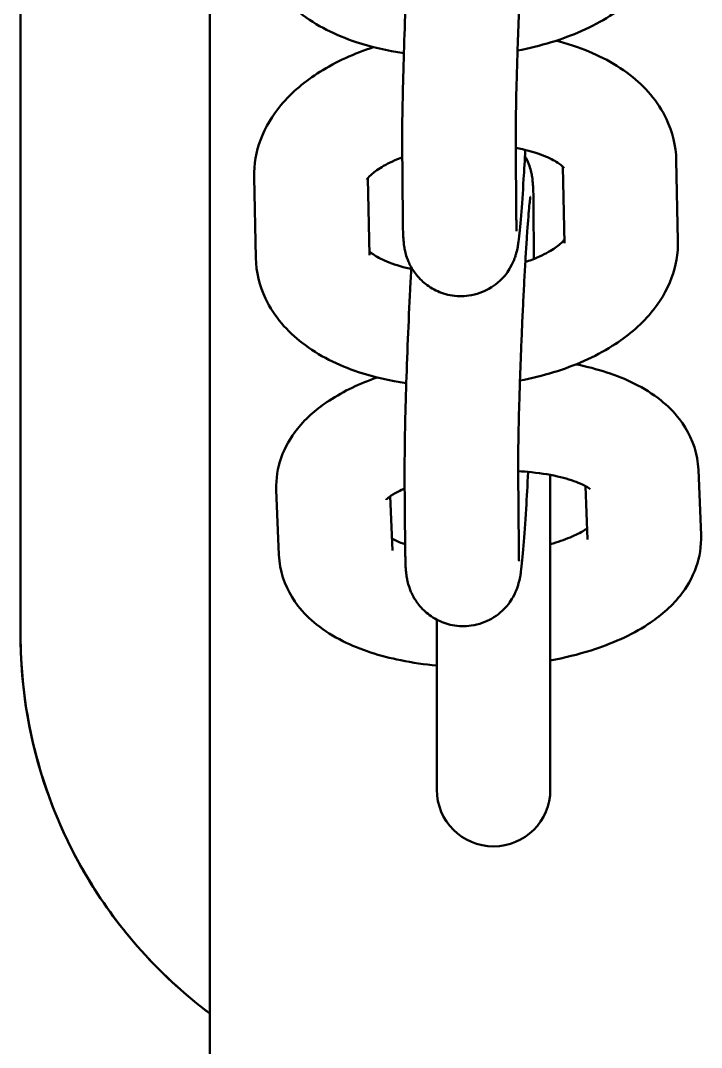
# Model space of a CAD drawing. Header units: millimetres. Extents: x 170 to 5770, y -1450 to 5650.
# Drawn here: x 2112.5 to 2148.5, y 2013.2 to 2067.5 of the extents above; entities that cross this region are included whole.
import ezdxf

# ---------------------------------------------------------------- set-up
doc = ezdxf.new("R2010")
doc.units = ezdxf.units.MM
doc.header["$LTSCALE"] = 10
doc.layers.add('Viditelná (ISO)', color=7, linetype='Continuous', lineweight=50)

# ---------------------------------------------------------------- blocks, each defined once
blk = doc.blocks.new('VVZ-VH101-2')
at = {"layer": 'Viditelná (ISO)'}
for p, q in [((1952.5, -3655), (1952.5, -3560.251)), ((1942.5, -3615), (1942.5, -3569.754)), ((1942.5, -3615), (1942.5, -3569.754)), ((1968.704, -3592.963), (1968.674, -3588.891)), ((1962.704, -3593.007), (1962.674, -3588.935)), ((1977.159, -3589.882), (1977.247, -3594.137)), ((1971.165, -3590.23), (1971.249, -3594.261)), ((1954.936, -3595.037), (1954.848, -3590.782)), ((1960.935, -3594.912), (1960.85, -3590.84)), ((1969.612, -3592.199), (1969.633, -3595.103)), ((1978.328, -3606.255), (1978.466, -3609.705)), ((1962.832, -3610.457), (1962.802, -3606.385)), ((1968.832, -3610.413), (1968.802, -3606.341)), ((1956.157, -3610.755), (1956.019, -3607.306)), ((1970.5, -3623.167), (1970.5, -3606.833)), ((1972.357, -3607.114), (1972.471, -3609.945)), ((1962.153, -3610.515), (1962.038, -3607.656)), ((1964.5, -3614.177), (1964.5, -3623.167))]:
    blk.add_line(p, q, dxfattribs=at)
for centre, start, end in [((1967.5, -3606.833), 0, 5.9743), ((1967.5, -3623.167), 180, 0)]:
    blk.add_arc(centre, 3, start, end, dxfattribs=at)
for points, knots in [([(1968.674, -3588.891), (1968.672, -3588.544), (1968.674, -3588.092), (1968.69, -3586.979), (1968.704, -3586.302), (1968.729, -3585.377), (1968.735, -3585.186), (1968.746, -3584.794), (1968.753, -3584.594), (1968.766, -3584.188), (1968.773, -3583.983), (1968.787, -3583.571), (1968.794, -3583.364), (1968.81, -3582.947), (1968.818, -3582.736), (1968.835, -3582.311), (1968.843, -3582.097), (1968.861, -3581.668), (1968.87, -3581.454), (1968.889, -3581.03), (1968.898, -3580.82), (1968.917, -3580.403), (1968.927, -3580.196), (1968.947, -3579.783), (1968.957, -3579.578), (1968.977, -3579.172), (1968.988, -3578.972), (1969.009, -3578.582), (1969.019, -3578.392), (1969.04, -3578.02), (1969.05, -3577.839), (1969.071, -3577.484), (1969.081, -3577.31), (1969.102, -3576.973), (1969.113, -3576.809), (1969.133, -3576.495), (1969.144, -3576.345), (1969.193, -3575.639), (1969.231, -3575.172), (1969.277, -3574.696), (1969.29, -3574.578), (1969.308, -3574.429), (1969.314, -3574.383), (1969.316, -3574.371), (1969.317, -3574.37), (1969.317, -3574.37)], [0, 0, 0, 0, 0.278679, 0.278679, 0.585822, 0.585822, 0.663988, 0.663988, 0.743132, 0.743132, 0.822253, 0.822253, 0.900355, 0.900355, 0.978982, 0.978982, 1.058624, 1.058624, 1.138266, 1.138266, 1.216895, 1.216895, 1.295474, 1.295474, 1.375092, 1.375092, 1.454737, 1.454737, 1.533386, 1.533386, 1.611358, 1.611358, 1.690404, 1.690404, 1.76952, 1.76952, 1.847673, 1.847673, 2.153516, 2.153516, 2.286149, 2.286149, 2.388669, 2.388669, 2.403153, 2.403153, 2.403153, 2.403153]), ([(1977.119, -3576.687), (1977.133, -3577.365), (1977.011, -3578.039), (1976.531, -3579.345), (1976.151, -3579.959), (1975.12, -3581.198), (1974.419, -3581.772), (1972.71, -3582.845), (1971.662, -3583.301), (1969.97, -3583.822), (1969.375, -3583.968), (1968.769, -3584.084)], [3.141593, 3.141593, 3.141593, 3.141593, 3.344891, 3.344891, 3.57562, 3.57562, 3.880046, 3.880046, 4.252321, 4.252321, 4.444732, 4.444732, 4.444732, 4.444732]), ([(1962.761, -3584.227), (1961.888, -3584.099), (1961.04, -3583.903), (1959.152, -3583.271), (1958.143, -3582.778), (1956.475, -3581.487), (1955.778, -3580.716), (1955.011, -3579.089), (1954.824, -3578.341), (1954.808, -3577.587)], [5.069394, 5.069394, 5.069394, 5.069394, 5.348652, 5.348652, 5.724633, 5.724633, 6.057081, 6.057081, 6.283185, 6.283185, 6.283185, 6.283185]), ([(1962.674, -3588.935), (1962.67, -3588.389), (1962.676, -3587.7), (1962.705, -3586.179), (1962.726, -3585.375), (1962.778, -3583.681), (1962.81, -3582.793), (1962.882, -3581.014), (1962.922, -3580.123), (1962.985, -3578.87), (1963.005, -3578.476), (1963.026, -3578.096)], [0, 0, 0, 0, 0.371965, 0.371965, 0.70172, 0.70172, 1.026124, 1.026124, 1.349403, 1.349403, 1.502769, 1.502769, 1.502769, 1.502769]), ([(1954.848, -3590.782), (1954.833, -3590.104), (1954.956, -3589.429), (1955.436, -3588.123), (1955.816, -3587.509), (1956.847, -3586.27), (1957.548, -3585.697), (1959.183, -3584.67), (1960.141, -3584.24), (1961.16, -3583.907)], [6.283185, 6.283185, 6.283185, 6.283185, 6.486483, 6.486483, 6.717213, 6.717213, 7.021639, 7.021639, 7.364827, 7.364827, 7.364827, 7.364827]), ([(1970.807, -3583.562), (1971.121, -3583.642), (1971.429, -3583.733), (1972.815, -3584.198), (1973.824, -3584.691), (1975.492, -3585.981), (1976.189, -3586.752), (1976.956, -3588.379), (1977.143, -3589.128), (1977.159, -3589.882)], [8.385234, 8.385234, 8.385234, 8.385234, 8.490245, 8.490245, 8.866226, 8.866226, 9.198673, 9.198673, 9.424778, 9.424778, 9.424778, 9.424778]), ([(1969.179, -3589.339), (1969.15, -3589.878), (1969.121, -3590.393), (1969.046, -3591.61), (1969.001, -3592.264), (1968.911, -3593.387), (1968.87, -3593.82), (1968.79, -3594.381), (1968.786, -3594.501), (1968.664, -3594.92), (1968.644, -3594.983), (1968.575, -3595.175), (1968.523, -3595.319), (1968.278, -3595.747), (1968.131, -3596.014), (1967.586, -3596.471), (1967.44, -3596.578), (1966.981, -3596.839), (1966.613, -3596.986), (1965.868, -3597.089), (1965.523, -3597.081), (1964.888, -3596.958), (1964.601, -3596.849), (1964.081, -3596.573), (1963.867, -3596.403), (1963.475, -3596.031), (1963.339, -3595.842), (1963.086, -3595.449), (1963.017, -3595.282), (1962.9, -3594.984), (1962.87, -3594.871), (1962.817, -3594.664), (1962.801, -3594.582), (1962.769, -3594.39), (1962.759, -3594.303), (1962.722, -3593.944), (1962.717, -3593.729), (1962.707, -3593.312), (1962.705, -3593.165), (1962.704, -3593.007)], [4.601715, 4.601715, 4.601715, 4.601715, 4.815082, 4.815082, 5.143368, 5.143368, 5.49299, 5.49299, 5.65007, 5.65007, 5.673575, 5.673575, 5.708393, 5.708393, 5.736487, 5.736487, 5.744486, 5.744486, 5.756848, 5.756848, 5.766086, 5.766086, 5.775233, 5.775233, 5.786199, 5.786199, 5.801637, 5.801637, 5.825201, 5.825201, 5.854804, 5.854804, 5.891328, 5.891328, 5.954254, 5.954254, 6.175391, 6.175391, 6.283185, 6.283185, 6.283185, 6.283185]), ([(1968.677, -3589.234), (1968.799, -3589.256), (1968.919, -3589.28), (1969.499, -3589.409), (1969.91, -3589.541), (1970.55, -3589.809), (1970.791, -3589.945), (1971.104, -3590.164), (1971.187, -3590.25), (1971.229, -3590.3), (1971.233, -3590.306), (1971.233, -3590.306)], [8.2692148, 8.2692148, 8.2692148, 8.2692148, 8.3333076, 8.3333076, 8.5885274, 8.5885274, 8.8225574, 8.8225574, 9.0374742, 9.0374742, 9.1127603, 9.1127603, 9.1127603, 9.1127603]), ([(1960.805, -3590.906), (1960.805, -3590.906), (1960.806, -3590.904), (1960.822, -3590.876), (1960.886, -3590.783), (1961.153, -3590.537), (1961.343, -3590.393), (1961.855, -3590.085), (1962.186, -3589.922), (1962.605, -3589.759), (1962.642, -3589.744), (1962.68, -3589.73)], [6.556987, 6.556987, 6.556987, 6.556987, 6.5973446, 6.5973446, 6.8317008, 6.8317008, 7.0459098, 7.0459098, 7.2766379, 7.2766379, 7.2990578, 7.2990578, 7.2990578, 7.2990578]), ([(1969.162, -3589.66), (1969.256, -3589.825), (1969.31, -3589.951), (1969.415, -3590.222), (1969.446, -3590.335), (1969.499, -3590.542), (1969.514, -3590.624), (1969.547, -3590.816), (1969.557, -3590.902), (1969.594, -3591.262), (1969.599, -3591.477), (1969.609, -3591.894), (1969.611, -3592.04), (1969.612, -3592.199)], [2.6649745, 2.6649745, 2.6649745, 2.6649745, 2.6836086, 2.6836086, 2.7132116, 2.7132116, 2.7497355, 2.7497355, 2.8126613, 2.8126613, 3.0337979, 3.0337979, 3.1415927, 3.1415927, 3.1415927, 3.1415927]), ([(1968.802, -3606.341), (1968.8, -3605.994), (1968.802, -3605.542), (1968.818, -3604.43), (1968.832, -3603.752), (1968.857, -3602.827), (1968.863, -3602.636), (1968.874, -3602.244), (1968.881, -3602.044), (1968.894, -3601.638), (1968.901, -3601.433), (1968.915, -3601.021), (1968.922, -3600.814), (1968.938, -3600.397), (1968.946, -3600.186), (1968.963, -3599.761), (1968.971, -3599.547), (1968.989, -3599.118), (1968.998, -3598.904), (1969.017, -3598.48), (1969.026, -3598.27), (1969.045, -3597.853), (1969.055, -3597.646), (1969.075, -3597.233), (1969.085, -3597.028), (1969.105, -3596.622), (1969.116, -3596.422), (1969.137, -3596.032), (1969.147, -3595.842), (1969.168, -3595.47), (1969.178, -3595.289), (1969.199, -3594.934), (1969.209, -3594.76), (1969.23, -3594.423), (1969.241, -3594.259), (1969.261, -3593.945), (1969.272, -3593.795), (1969.321, -3593.089), (1969.359, -3592.622), (1969.405, -3592.146), (1969.418, -3592.028), (1969.436, -3591.879), (1969.442, -3591.833), (1969.444, -3591.821), (1969.445, -3591.82), (1969.445, -3591.82)], [0, 0, 0, 0, 0.278679, 0.278679, 0.585822, 0.585822, 0.663988, 0.663988, 0.743132, 0.743132, 0.822253, 0.822253, 0.900355, 0.900355, 0.978982, 0.978982, 1.058624, 1.058624, 1.138266, 1.138266, 1.216895, 1.216895, 1.295474, 1.295474, 1.375092, 1.375092, 1.454737, 1.454737, 1.533386, 1.533386, 1.611358, 1.611358, 1.690404, 1.690404, 1.76952, 1.76952, 1.847673, 1.847673, 2.153516, 2.153516, 2.286149, 2.286149, 2.388669, 2.388669, 2.403153, 2.403153, 2.403153, 2.403153]), ([(1968.721, -3593.627), (1968.721, -3593.627), (1968.719, -3593.608), (1968.714, -3593.505), (1968.709, -3593.366), (1968.705, -3593.117), (1968.705, -3593.043), (1968.704, -3592.963)], [5.979045, 5.979045, 5.979045, 5.979045, 6.0488326, 6.0488326, 6.218956, 6.218956, 6.2831853, 6.2831853, 6.2831853, 6.2831853]), ([(1977.247, -3594.137), (1977.261, -3594.815), (1977.139, -3595.489), (1976.659, -3596.795), (1976.279, -3597.41), (1975.248, -3598.648), (1974.547, -3599.222), (1972.839, -3600.295), (1971.79, -3600.751), (1970.098, -3601.272), (1969.503, -3601.418), (1968.897, -3601.534)], [3.141593, 3.141593, 3.141593, 3.141593, 3.344891, 3.344891, 3.57562, 3.57562, 3.880046, 3.880046, 4.252321, 4.252321, 4.444732, 4.444732, 4.444732, 4.444732]), ([(1971.245, -3594.078), (1971.21, -3594.122), (1971.153, -3594.187), (1970.942, -3594.381), (1970.752, -3594.526), (1970.24, -3594.833), (1969.908, -3594.997), (1969.415, -3595.189), (1969.299, -3595.231), (1969.179, -3595.272)], [3.5496552, 3.5496552, 3.5496552, 3.5496552, 3.6901082, 3.6901082, 3.9043172, 3.9043172, 4.1350453, 4.1350453, 4.2027977, 4.2027977, 4.2027977, 4.2027977]), ([(1963.15, -3595.632), (1963.119, -3595.625), (1963.089, -3595.619), (1962.596, -3595.509), (1962.185, -3595.378), (1961.545, -3595.109), (1961.304, -3594.973), (1961.045, -3594.791), (1960.975, -3594.732), (1960.93, -3594.688)], [5.1753353, 5.1753353, 5.1753353, 5.1753353, 5.191715, 5.191715, 5.4469348, 5.4469348, 5.6809648, 5.6809648, 5.8193843, 5.8193843, 5.8193843, 5.8193843]), ([(1962.889, -3601.677), (1962.016, -3601.549), (1961.168, -3601.353), (1959.28, -3600.721), (1958.271, -3600.228), (1956.603, -3598.937), (1955.906, -3598.166), (1955.139, -3596.539), (1954.952, -3595.791), (1954.936, -3595.037)], [5.069394, 5.069394, 5.069394, 5.069394, 5.348652, 5.348652, 5.724633, 5.724633, 6.057081, 6.057081, 6.283185, 6.283185, 6.283185, 6.283185]), ([(1962.802, -3606.385), (1962.798, -3605.839), (1962.804, -3605.15), (1962.833, -3603.629), (1962.854, -3602.825), (1962.906, -3601.131), (1962.938, -3600.243), (1963.01, -3598.464), (1963.05, -3597.573), (1963.113, -3596.32), (1963.133, -3595.926), (1963.154, -3595.546)], [0, 0, 0, 0, 0.371965, 0.371965, 0.70172, 0.70172, 1.026124, 1.026124, 1.349403, 1.349403, 1.502769, 1.502769, 1.502769, 1.502769]), ([(1971.857, -3600.676), (1971.868, -3600.678), (1971.878, -3600.68), (1972.986, -3600.907), (1974.013, -3601.23), (1975.439, -3601.945), (1975.904, -3602.229), (1976.691, -3602.86), (1977.025, -3603.185), (1977.758, -3604.134), (1978.116, -3604.844), (1978.296, -3605.841), (1978.319, -3606.048), (1978.328, -3606.255)], [8.39575, 8.39575, 8.39575, 8.39575, 8.399402, 8.399402, 8.779977, 8.779977, 8.976412, 8.976412, 9.134678, 9.134678, 9.365795, 9.365795, 9.424778, 9.424778, 9.424778, 9.424778]), ([(1956.019, -3607.306), (1955.996, -3606.725), (1956.092, -3606.145), (1956.476, -3605.038), (1956.783, -3604.528), (1957.624, -3603.474), (1958.201, -3602.995), (1959.591, -3602.086), (1960.436, -3601.693), (1961.346, -3601.371)], [6.2831853, 6.2831853, 6.2831853, 6.2831853, 6.4484406, 6.4484406, 6.6369133, 6.6369133, 6.9055551, 6.9055551, 7.2376118, 7.2376118, 7.2376118, 7.2376118]), ([(1969.329, -3606.366), (1969.294, -3607.059), (1969.257, -3607.719), (1969.174, -3609.06), (1969.129, -3609.714), (1969.039, -3610.837), (1968.998, -3611.27), (1968.918, -3611.831), (1968.914, -3611.951), (1968.792, -3612.37), (1968.772, -3612.433), (1968.703, -3612.625), (1968.651, -3612.769), (1968.406, -3613.197), (1968.259, -3613.464), (1967.714, -3613.921), (1967.568, -3614.028), (1967.11, -3614.289), (1966.741, -3614.436), (1965.996, -3614.539), (1965.651, -3614.531), (1965.016, -3614.408), (1964.729, -3614.299), (1964.209, -3614.023), (1963.995, -3613.853), (1963.603, -3613.481), (1963.467, -3613.292), (1963.214, -3612.899), (1963.145, -3612.732), (1963.028, -3612.434), (1962.998, -3612.321), (1962.945, -3612.114), (1962.929, -3612.032), (1962.897, -3611.84), (1962.887, -3611.753), (1962.85, -3611.394), (1962.845, -3611.179), (1962.835, -3610.762), (1962.833, -3610.615), (1962.832, -3610.457)], [4.546403, 4.546403, 4.546403, 4.546403, 4.815082, 4.815082, 5.143368, 5.143368, 5.49299, 5.49299, 5.65007, 5.65007, 5.673575, 5.673575, 5.708393, 5.708393, 5.736487, 5.736487, 5.744486, 5.744486, 5.756848, 5.756848, 5.766086, 5.766086, 5.775233, 5.775233, 5.786199, 5.786199, 5.801637, 5.801637, 5.825201, 5.825201, 5.854804, 5.854804, 5.891328, 5.891328, 5.954254, 5.954254, 6.175391, 6.175391, 6.283185, 6.283185, 6.283185, 6.283185]), ([(1968.802, -3606.328), (1969.042, -3606.341), (1969.277, -3606.359), (1970.071, -3606.44), (1970.596, -3606.531), (1971.46, -3606.743), (1971.811, -3606.863), (1972.3, -3607.075), (1972.46, -3607.169), (1972.588, -3607.26), (1972.61, -3607.28), (1972.61, -3607.28)], [8.091673, 8.091673, 8.091673, 8.091673, 8.2001754, 8.2001754, 8.4684101, 8.4684101, 8.7145231, 8.7145231, 8.9265275, 8.9265275, 9.04479, 9.04479, 9.04479, 9.04479]), ([(1961.817, -3607.839), (1961.817, -3607.839), (1961.835, -3607.818), (1961.934, -3607.731), (1962.047, -3607.644), (1962.366, -3607.451), (1962.568, -3607.345), (1962.809, -3607.239)], [6.6533124, 6.6533124, 6.6533124, 6.6533124, 6.765593, 6.765593, 6.9451224, 6.9451224, 7.1195172, 7.1195172, 7.1195172, 7.1195172]), ([(1972.447, -3609.354), (1972.398, -3609.388), (1972.341, -3609.425), (1972.091, -3609.577), (1971.842, -3609.704), (1971.241, -3609.953), (1970.889, -3610.075), (1970.5, -3610.184)], [3.7318412, 3.7318412, 3.7318412, 3.7318412, 3.8035298, 3.8035298, 4.0093589, 4.0093589, 4.2169501, 4.2169501, 4.2169501, 4.2169501]), ([(1962.83, -3610.194), (1962.673, -3610.141), (1962.533, -3610.087), (1962.3, -3609.986), (1962.205, -3609.939), (1962.128, -3609.897)], [5.4589308, 5.4589308, 5.4589308, 5.4589308, 5.5729305, 5.5729305, 5.6765049, 5.6765049, 5.6765049, 5.6765049]), ([(1978.466, -3609.705), (1978.489, -3610.285), (1978.393, -3610.865), (1978.009, -3611.973), (1977.702, -3612.482), (1976.861, -3613.536), (1976.284, -3614.015), (1974.759, -3615.013), (1973.748, -3615.455), (1971.964, -3616.02), (1971.243, -3616.198), (1970.5, -3616.337)], [3.141593, 3.141593, 3.141593, 3.141593, 3.306848, 3.306848, 3.495321, 3.495321, 3.763962, 3.763962, 4.154549, 4.154549, 4.400239, 4.400239, 4.400239, 4.400239]), ([(1968.849, -3611.077), (1968.849, -3611.077), (1968.847, -3611.058), (1968.842, -3610.955), (1968.837, -3610.816), (1968.833, -3610.567), (1968.833, -3610.493), (1968.832, -3610.413)], [5.979045, 5.979045, 5.979045, 5.979045, 6.0488326, 6.0488326, 6.218956, 6.218956, 6.2831853, 6.2831853, 6.2831853, 6.2831853]), ([(1964.5, -3616.61), (1963.849, -3616.548), (1963.212, -3616.454), (1961.499, -3616.103), (1960.472, -3615.781), (1959.046, -3615.065), (1958.581, -3614.781), (1957.794, -3614.15), (1957.46, -3613.825), (1956.727, -3612.877), (1956.369, -3612.166), (1956.189, -3611.169), (1956.166, -3610.962), (1956.157, -3610.755)], [5.044211, 5.044211, 5.044211, 5.044211, 5.257809, 5.257809, 5.638385, 5.638385, 5.834819, 5.834819, 5.993086, 5.993086, 6.224202, 6.224202, 6.283185, 6.283185, 6.283185, 6.283185]), ([(1942.5, -3615), (1942.5, -3619.618), (1943.802, -3624.226), (1947.897, -3630.823), (1950.026, -3633.141), (1952.506, -3635.002)], [-3.132207, -3.132207, -3.132207, -3.132207, -2.020273, -2.020273, -1.279445, -1.279445, -1.279445, -1.279445]), ([(1942.5, -3615), (1942.5, -3616.624), (1942.66, -3618.263), (1943.49, -3622.443), (1944.398, -3624.908), (1947.376, -3630.237), (1949.713, -3632.907), (1952.502, -3635.001)], [-3.127979, -3.127979, -3.127979, -3.127979, -2.736982, -2.736982, -2.111386, -2.111386, -1.279139, -1.279139, -1.279139, -1.279139])]:
    blk.add_open_spline(points, degree=3, knots=knots, dxfattribs=at)

msp = doc.modelspace()

# ---------------------------------------------------------------- block references
msp.add_blockref('VVZ-VH101-2', (170, 5650))

doc.saveas('drawing.dxf')
